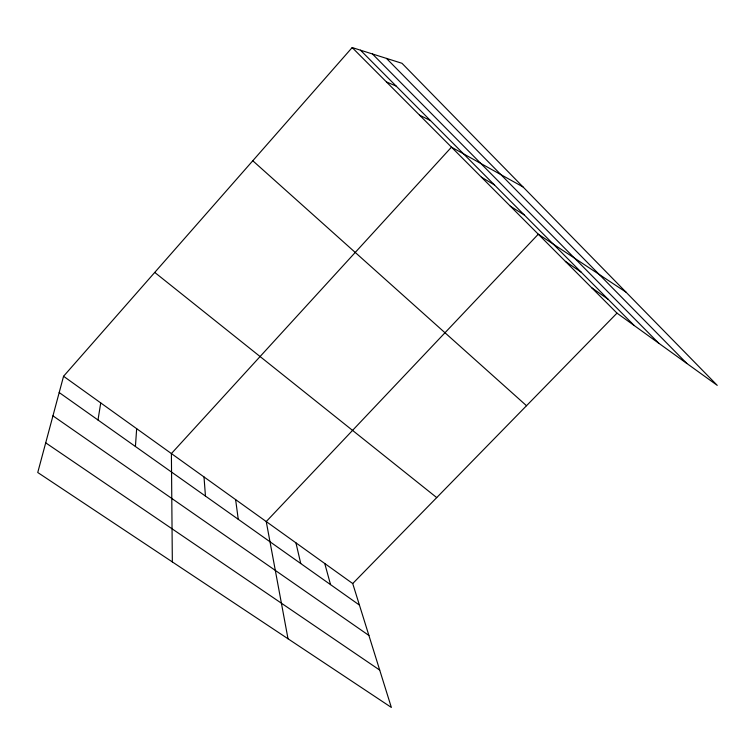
<?xml version="1.0" encoding="UTF-8"?>
<svg xmlns="http://www.w3.org/2000/svg" width="755" height="755" viewBox="0 0 755 755"><rect width="100%" height="100%" fill="white"/><g stroke="black" fill="none" stroke-linecap="round" stroke-linejoin="round"><path stroke-width="1.13" d="M135.419 446.507L136.664 428.68M97.99 420.007L100.736 402.925M63.562 376.273L37.75 472.507L391.354 707.435L352.717 583.549L63.562 376.273L352.17 47.565L401.99 63.297L717.25 385.361L616.995 313.136L352.17 47.565M352.717 583.549L616.995 313.136M386.484 81.974L396.148 86.07M419.572 115.156L430.482 120.602M522.988 186.91L451.481 147.149L171.394 453.576L172.338 561.928M481.388 177.151L494.497 184.994M510.314 206.153L524.376 215.052M625.999 292.138L538.287 234.21L266.241 521.563L288.014 638.777M45.706 442.836L379.708 670.091M565.363 261.362L581.142 272.149M52.944 415.845L368.912 635.465M591.59 287.655L608.124 299.291M59.192 392.543L359.427 605.076M154.747 272.423L436.72 497.602M252.783 160.758L526.518 405.718M360.475 50.189L634.238 325.556M372.451 53.973L658.719 343.195M386.456 58.39L686.776 363.41M324.754 563.504L330.539 584.625M295.941 542.854L300.745 563.532M235.617 499.612L238.25 519.289M204.01 476.962L205.454 496.073"/></g></svg>
